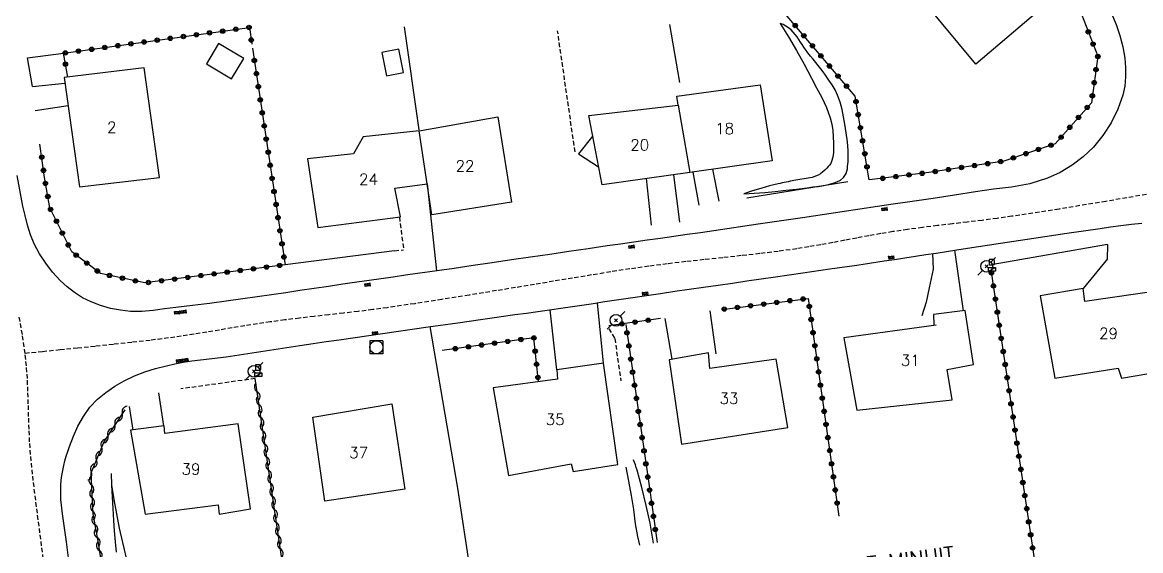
# Model space of a CAD drawing. Header units: millimetres. Extents: x 157000 to 158000, y 155000 to 156000.
# Drawn here: x 157129.3 to 157256, y 155323 to 155382.8 of the extents above; entities that cross this region are included whole.
import ezdxf
from ezdxf.enums import TextEntityAlignment as Align

# ---------------------------------------------------------------- set-up
doc = ezdxf.new("R2010")
doc.units = ezdxf.units.MM
doc.linetypes.add('DASHED', pattern=[0.75, 0.5, -0.25])
doc.layers.get('0').update_dxf_attribs({"linetype": 'CONTINUOUS'})
for name, color, linetype in [('W0001', 6, 'DASHED'), ('W0008', 7, 'CONTINUOUS'), ('W0017', 7, 'CONTINUOUS'), ('W0101', 7, 'CONTINUOUS'), ('W0104', 1, 'CONTINUOUS'), ('W0112', 1, 'DASHED'), ('W0211', 2, 'CONTINUOUS'), ('W0214', 2, 'CONTINUOUS'), ('W0303', 7, 'CONTINUOUS'), ('W0310', 3, 'CONTINUOUS'), ('W0323', 7, 'CONTINUOUS'), ('W0330', 7, 'CONTINUOUS'), ('W0333', 7, 'CONTINUOUS'), ('W0401', 7, 'CONTINUOUS'), ('W0420', 7, 'CONTINUOUS'), ('W0438', 7, 'CONTINUOUS'), ('W0473', 7, 'CONTINUOUS'), ('W0989', 7, 'CONTINUOUS'), ('W0991', 7, 'CONTINUOUS'), ('W1102', 7, 'CONTINUOUS')]:
    doc.layers.add(name, color=color, linetype=linetype)
doc.styles.get("Standard").update_dxf_attribs({"font": 'romans.shx', "width": 0.85})

# ---------------------------------------------------------------- blocks, each defined once
blk = doc.blocks.new('T401')
for p, q in [((-0.3, 0.3), (0, 0.3)), ((-0.3, -0.25), (-0.3, 0.3)), ((-0.3, 0.15), (0, 0.15)), ((-0.3, 0), (0, 0)), ((0, 0.3), (0, -0.25)), ((-0.3, -0.15), (0, -0.15)), ((-0.3, -0.25), (-0.3, -0.3)), ((-0.3, -0.3), (0, -0.3)), ((0, -0.3), (0, -0.25))]:
    blk.add_line(p, q)
blk = doc.blocks.new('T420')
for p, q in [((0.75, 0.75), (-0.75, 0.75)), ((-0.75, 0.75), (-0.75, -0.75)), ((0.75, 0.75), (0.75, -0.75)), ((0.75, -0.75), (-0.75, -0.75))]:
    blk.add_line(p, q)
blk.add_ellipse((0, 0), major_axis=(-0.53, 0.53), ratio=1, start_param=3.926991, end_param=10.210176)
blk = doc.blocks.new('T438')
for p, q in [((-0.4, 0.2), (0.4, 0.2)), ((-0.4, -0.2), (-0.4, 0.2)), ((0.15, 1.1), (-0.3, 1.1)), ((-0.3, 1.1), (-0.3, 0.5)), ((-0.3, 0.5), (0.15, 0.5)), ((0.3, 0.65), (0.3, 0.95)), ((0.4, 0.2), (0.4, -0.2))]:
    blk.add_line(p, q)
at = {"flags": 128}
for points in [[(-0.4, -0.2), (0.4, 0.2)], [(0.4, -0.2), (-0.4, -0.2)]]:
    blk.add_lwpolyline(points, dxfattribs=at)
for centre, major_axis, start_param, end_param in [((0.15, 0.95), (0.106, -0.106), 0.785398, 2.356194), ((0.15, 0.65), (0.106, 0.106), 3.926991, 5.497787)]:
    blk.add_ellipse(centre, major_axis=major_axis, ratio=1, start_param=start_param, end_param=end_param)
blk = doc.blocks.new('T473')
for p, q in [((-0.166667, 0.166667), (0.166667, -0.166667)), ((-0.166667, -0.166667), (0.166667, 0.166667)), ((0.500001, 0.500001), (1.000002, 1.000002)), ((-1.000002, -1.000002), (-0.500001, -0.500001))]:
    blk.add_line(p, q)
blk.add_ellipse((0, 0), major_axis=(0.471405, 0.471405), ratio=1, start_param=5.4977871438, end_param=11.780972451)
blk = doc.blocks.new('t310o')
at = {"color": 0, "linetype": 'Continuous'}
for centre, start, end in [((-0.5, 0.38), 216.8699, 323.1304), ((0.5, -0.37), 36.8699, 143.1303)]:
    blk.add_arc(centre, 0.625, start, end, dxfattribs=at)
blk = doc.blocks.new('t323o')
at = {"color": 0, "linetype": 'Continuous'}
for radius in [0.25, 0.15]:
    blk.add_circle((0, 0), radius, dxfattribs=at)

msp = doc.modelspace()

# ---------------------------------------------------------------- linework, layer by layer
at = {"layer": 'W0001'}
for points in [[(157257.42, 155363.45), (157252.1, 155362.54), (157246.78, 155361.67), (157241.45, 155360.85), (157239.76, 155360.61), (157238.07, 155360.39), (157236.38, 155360.19), (157234.69, 155359.99), (157233, 155359.79), (157231.31, 155359.58), (157229.62, 155359.35), (157227.94, 155359.11), (157226.58, 155358.89), (157225.21, 155358.65), (157223.85, 155358.39), (157222.5, 155358.13), (157221.14, 155357.87), (157219.78, 155357.62), (157218.42, 155357.39), (157217.05, 155357.17), (157214.96, 155356.88), (157212.87, 155356.62), (157210.77, 155356.39), (157208.67, 155356.16), (157206.57, 155355.94), (157204.48, 155355.71), (157202.38, 155355.46), (157200.29, 155355.19), (157198.13, 155354.88), (157195.97, 155354.55), (157193.81, 155354.2), (157191.65, 155353.85), (157189.49, 155353.49), (157187.34, 155353.13), (157185.18, 155352.77), (157183.02, 155352.43), (157179.93, 155351.93), (157176.84, 155351.43), (157173.75, 155350.95), (157170.65, 155350.5), (157168.99, 155350.28), (157167.34, 155350.07), (157165.68, 155349.88), (157164.02, 155349.69), (157162.36, 155349.51), (157160.7, 155349.31), (157159.04, 155349.11), (157157.39, 155348.89), (157155.94, 155348.67), (157154.5, 155348.45), (157153.06, 155348.21), (157151.62, 155347.97), (157150.18, 155347.73), (157148.74, 155347.5), (157147.3, 155347.27), (157145.86, 155347.07), (157143.77, 155346.8), (157141.69, 155346.57), (157139.6, 155346.34), (157137.52, 155346.12), (157135.54, 155345.91), (157133.56, 155345.71), (157131.58, 155345.51), (157129.6, 155345.32)], [(157129.6, 155345.32), (157129.29, 155347.47), (157128.91, 155349.6)], [(157131.66, 155322.05), (157131.28, 155325), (157130.89, 155327.96), (157130.52, 155330.91), (157130.22, 155333.87), (157130.11, 155335.3), (157130.05, 155336.73), (157130, 155338.17), (157129.96, 155339.6), (157129.92, 155341.03), (157129.85, 155342.46), (157129.75, 155343.9), (157129.6, 155345.32)]]:
    msp.add_lwpolyline(points, dxfattribs=at)
at = {"layer": 'W0008'}
for points in [[(157252.72, 155383.8), (157253.26, 155382.58), (157253.69, 155381.33), (157254.02, 155380.05), (157254.24, 155378.74), (157254.33, 155377.7), (157254.33, 155376.65), (157254.23, 155375.6), (157254, 155374.57), (157253.43, 155372.97), (157252.68, 155371.44), (157251.75, 155370.01), (157250.67, 155368.69), (157249.53, 155367.59), (157248.26, 155366.63), (157246.9, 155365.82), (157245.47, 155365.15), (157243.48, 155364.51), (157241.41, 155364.15), (157239.35, 155363.91), (157237.31, 155363.62), (157234.92, 155363.24), (157232.52, 155362.88), (157230.13, 155362.53), (157227.73, 155362.17), (157222.71, 155361.42), (157217.7, 155360.68), (157212.68, 155359.94), (157207.66, 155359.2), (157206.15, 155358.99), (157204.64, 155358.77), (157203.13, 155358.56), (157201.62, 155358.34), (157200.1, 155358.13), (157198.59, 155357.92), (157197.08, 155357.7), (157195.57, 155357.49), (157193.4, 155357.17), (157191.23, 155356.86), (157189.06, 155356.54), (157186.89, 155356.22), (157184.72, 155355.9), (157182.55, 155355.58), (157180.38, 155355.27), (157178.21, 155354.95), (157176.83, 155354.75), (157175.46, 155354.56), (157174.08, 155354.36), (157172.71, 155354.17), (157171.33, 155353.97), (157169.96, 155353.77), (157168.58, 155353.58), (157167.21, 155353.38), (157165.59, 155353.15), (157163.97, 155352.91), (157162.36, 155352.67), (157160.74, 155352.43), (157159.13, 155352.19), (157157.51, 155351.96), (157155.89, 155351.73), (157154.28, 155351.5), (157152.38, 155351.24), (157150.48, 155350.98), (157148.57, 155350.74), (157146.67, 155350.52), (157145.4, 155350.36), (157144.13, 155350.19), (157142.84, 155350.07), (157141.55, 155350.08), (157140.4, 155350.21), (157139.26, 155350.42), (157138.15, 155350.73), (157137.07, 155351.15), (157136.11, 155351.63), (157135.21, 155352.21), (157134.37, 155352.86), (157133.58, 155353.58), (157132.71, 155354.52), (157131.93, 155355.53), (157131.24, 155356.6), (157130.63, 155357.73), (157130.19, 155358.76), (157129.86, 155359.83), (157129.59, 155360.92), (157129.34, 155362), (157128.69, 155365.48)], [(157134.56, 155321.85), (157134.29, 155323.98), (157134.07, 155325.56), (157133.83, 155327.16), (157133.66, 155328.77), (157133.65, 155330.39), (157133.7, 155330.95), (157133.77, 155331.5), (157133.86, 155332.06), (157133.97, 155332.61), (157134.11, 155333.15), (157134.26, 155333.69), (157134.43, 155334.23), (157134.61, 155334.76), (157135.07, 155335.93), (157135.58, 155337.08), (157136.2, 155338.19), (157136.95, 155339.22), (157137.81, 155340.12), (157138.76, 155340.91), (157139.78, 155341.61), (157140.84, 155342.23), (157141.99, 155342.78), (157143.18, 155343.23), (157144.39, 155343.61), (157145.61, 155343.93), (157146.57, 155344.15), (157147.53, 155344.33), (157148.5, 155344.47), (157149.47, 155344.6), (157150.44, 155344.71), (157151.41, 155344.83), (157152.39, 155344.95), (157153.35, 155345.08), (157154.83, 155345.3), (157156.31, 155345.53), (157157.79, 155345.75), (157159.27, 155345.98), (157160.75, 155346.2), (157162.23, 155346.43), (157163.72, 155346.65), (157165.2, 155346.87), (157168.55, 155347.36), (157171.91, 155347.84), (157175.27, 155348.32), (157178.64, 155348.8), (157179.93, 155348.99), (157181.23, 155349.17), (157182.53, 155349.35), (157183.83, 155349.53), (157185.12, 155349.71), (157186.42, 155349.89), (157187.72, 155350.07), (157189.02, 155350.25), (157190.59, 155350.48), (157192.17, 155350.71), (157193.74, 155350.95), (157195.31, 155351.18), (157196.89, 155351.42), (157198.46, 155351.65), (157200.04, 155351.89), (157201.61, 155352.12), (157203.24, 155352.36), (157204.87, 155352.59), (157206.5, 155352.83), (157208.13, 155353.06), (157209.76, 155353.29), (157211.39, 155353.53), (157213.02, 155353.76), (157214.65, 155354), (157217.73, 155354.44), (157220.81, 155354.89), (157223.88, 155355.33), (157226.96, 155355.79), (157228.14, 155355.96), (157229.32, 155356.14), (157230.5, 155356.32), (157231.67, 155356.51), (157232.85, 155356.69), (157234.03, 155356.87), (157235.21, 155357.05), (157236.39, 155357.23), (157240.15, 155357.8), (157243.91, 155358.37), (157247.68, 155358.94), (157251.45, 155359.48), (157252.62, 155359.64), (157253.8, 155359.79), (157254.98, 155359.94), (157256.16, 155360.08)]]:
    msp.add_lwpolyline(points, dxfattribs=at)
at = {"layer": 'W0017'}
for points in [[(157130.44, 155375.53), (157134.1, 155375.93)], [(157130.73, 155372.84), (157134.47, 155373.38)], [(157205.29, 155365.86), (157205.97, 155362.11)], [(157207.49, 155366.17), (157208.21, 155362.56)], [(157175.16, 155364.53), (157176.23, 155354.67)], [(157200.59, 155359.85), (157200.03, 155365.12)], [(157203.79, 155360.2), (157203.11, 155365.55)], [(157234.93, 155357.01), (157235.9, 155350.15)], [(157252.26, 155357.67), (157252.22, 155356.01)], [(157232.44, 155356.62), (157232.53, 155354.85), (157232.06, 155352.74), (157231.73, 155351.14), (157231.25, 155349.59)], [(157252.27, 155356.03), (157249.52, 155352.66)], [(157195.16, 155344.2), (157194.46, 155351.05)], [(157189.87, 155343.46), (157189.12, 155350.27)], [(157202.12, 155349.29), (157202.9, 155344.65)], [(157207.22, 155350.14), (157207.87, 155345.26)], [(157144.73, 155340.84), (157145.3, 155337.12)], [(157141.41, 155339.32), (157141.8, 155336.64)]]:
    msp.add_lwpolyline(points, dxfattribs=at)
at = {"layer": 'W0101'}
for points in [[(157236.46, 155393.41), (157244.39, 155384.05), (157237.36, 155378.09), (157229.57, 155387.47)], [(157134.02, 155376.55), (157135.77, 155364.18), (157144.82, 155365.26), (157143.09, 155377.68)], [(157183.18, 155372.11), (157184.72, 155362.46), (157175.69, 155361), (157174.25, 155370.51)], [(157249.52, 155352.66), (157244.64, 155351.83), (157246.32, 155342.51), (157253.5, 155343.63), (157253.85, 155342.5), (157260.04, 155343.59), (157258.57, 155352.5), (157249.72, 155351.2)], [(157232.85, 155348.53), (157222.38, 155347.1), (157223.85, 155338.89), (157234.67, 155340.05), (157234.1, 155343.51), (157237.1, 155344.07), (157236.15, 155350.19), (157232.54, 155349.71), (157232.61, 155348.55)], [(157189.94, 155342.39), (157182.64, 155341.44), (157184.37, 155331.48), (157191.49, 155332.8), (157191.71, 155331.93), (157196.79, 155332.74), (157195.17, 155344.21), (157189.87, 155343.46)], [(157214.74, 155344.68), (157207.2, 155343.6), (157207.06, 155345.4), (157202.6, 155344.6), (157204.01, 155335.04), (157216.05, 155336.93)], [(157171.17, 155339.62), (157172.63, 155329.95), (157163.58, 155328.57), (157162.22, 155338.09)], [(157153.76, 155337.34), (157145.42, 155336.24), (157145.36, 155337.12), (157141.54, 155336.61), (157143.19, 155327.1), (157151.48, 155328.16), (157151.59, 155327.1), (157155.16, 155327.7)]]:
    msp.add_lwpolyline(points, close=True, dxfattribs=at)
for points in [[(157203.6, 155373.45), (157203.47, 155374.47), (157212.9, 155375.75), (157214.28, 155367.13)], [(157204.94, 155365.81), (157194.99, 155364.41), (157193.49, 155372.26), (157203.6, 155373.45)], [(157174.25, 155370.51), (157167.93, 155369.84), (157166.8, 155367.93), (157161.61, 155367.36), (157162.76, 155359.57), (157172.16, 155360.78), (157171.52, 155364.02), (157175.16, 155364.53)], [(157214.28, 155367.13), (157204.94, 155365.81)]]:
    msp.add_lwpolyline(points, dxfattribs=at)
at = {"layer": 'W0104'}
for points in [[(157150.15, 155378.13), (157152.99, 155376.42), (157154.37, 155378.72), (157151.53, 155380.43)], [(157172.47, 155377.12), (157171.94, 155379.77), (157170.03, 155379.39), (157170.56, 155376.74)]]:
    msp.add_lwpolyline(points, close=True, dxfattribs=at)
msp.add_lwpolyline([(157193.93, 155369.95), (157192.31, 155367.91), (157194.6, 155366.44)], dxfattribs=at)
at = {"layer": 'W0112'}
for points in [[(157191.93, 155368.14), (157189.95, 155381.84)], [(157172.02, 155360.76), (157172.5, 155357.04)], [(157171.47, 155356.95), (157172.5, 155357.04)], [(157195.74, 155348.12), (157196.43, 155347), (157197.12, 155342.22)], [(157155.69, 155342.47), (157147.24, 155341.3)]]:
    msp.add_lwpolyline(points, dxfattribs=at)
at = {"layer": 'W0211'}
for points in [[(157211.07, 155363.41), (157211.65, 155363.43), (157212.24, 155363.46), (157212.83, 155363.5), (157213.42, 155363.55), (157214.62, 155363.66), (157215.83, 155363.79), (157217.03, 155363.93), (157218.23, 155364.09), (157218.86, 155364.17), (157219.5, 155364.24), (157220.13, 155364.34), (157220.76, 155364.49), (157221.17, 155364.61), (157221.59, 155364.74), (157222.01, 155364.94), (157222.35, 155365.24), (157222.51, 155365.46), (157222.64, 155365.71), (157222.73, 155365.97), (157222.79, 155366.24), (157222.82, 155366.5), (157222.85, 155366.76), (157222.87, 155367.02), (157222.89, 155367.28), (157222.9, 155368.29), (157222.81, 155369.29), (157222.66, 155370.29), (157222.49, 155371.27), (157222.35, 155372.11), (157222.19, 155372.94), (157221.98, 155373.77), (157221.69, 155374.58), (157221.41, 155375.17), (157221.07, 155375.73), (157220.7, 155376.28), (157220.32, 155376.82), (157220.05, 155377.19), (157219.78, 155377.56), (157219.49, 155377.92), (157219.2, 155378.28), (157218.91, 155378.64), (157218.62, 155378.99), (157218.33, 155379.35), (157218.05, 155379.72), (157217.85, 155380), (157217.66, 155380.29), (157217.47, 155380.58), (157217.29, 155380.87), (157217.09, 155381.16), (157216.88, 155381.44), (157216.66, 155381.71), (157216.41, 155381.96), (157216.13, 155382.18), (157215.83, 155382.38), (157215.52, 155382.55), (157215.18, 155382.68)], [(157200.82, 155323.84), (157200.8, 155324.05), (157200.44, 155326.09), (157200, 155328.11), (157199.5, 155330.12), (157198.95, 155332.11), (157198.86, 155332.4), (157198.77, 155332.69), (157198.66, 155332.97), (157198.55, 155333.25)], [(157139.35, 155331.73), (157139.4, 155330.4), (157139.45, 155329.07), (157139.53, 155327.74), (157139.62, 155326.41), (157139.7, 155325.21), (157139.79, 155324), (157139.91, 155322.8)]]:
    msp.add_lwpolyline(points, dxfattribs=at)
at = {"layer": 'W0214'}
for points in [[(157215.18, 155382.68), (157216.11, 155381.16), (157217.01, 155379.62), (157217.89, 155378.06), (157218.73, 155376.49), (157219.31, 155375.4), (157219.9, 155374.31), (157220.44, 155373.18), (157220.86, 155372.01), (157221.03, 155371.3), (157221.13, 155370.58), (157221.19, 155369.85), (157221.21, 155369.12), (157221.22, 155368.61), (157221.21, 155368.08), (157221.15, 155367.55), (157221, 155367.04), (157220.9, 155366.83), (157220.76, 155366.64), (157220.61, 155366.47), (157220.45, 155366.31), (157220.23, 155366.08), (157220, 155365.87), (157219.75, 155365.67), (157219.47, 155365.51), (157218.81, 155365.26), (157218.12, 155365.12), (157217.42, 155365.02), (157216.74, 155364.9), (157216.52, 155364.85), (157216.3, 155364.81), (157216.07, 155364.76), (157215.85, 155364.72), (157215.62, 155364.68), (157215.4, 155364.63), (157215.17, 155364.58), (157214.95, 155364.53), (157213.97, 155364.28), (157213, 155364.01), (157212.03, 155363.72), (157211.07, 155363.41)], [(157197.68, 155332.45), (157198, 155330.85), (157198.28, 155329.24), (157198.54, 155327.63), (157198.76, 155326.01), (157199.02, 155324.59), (157199.25, 155323.61)], [(157141.06, 155322.29), (157140.87, 155323.1), (157140.68, 155323.91), (157140.31, 155325.52), (157139.98, 155327.14), (157139.68, 155328.77), (157139.42, 155330.4)]]:
    msp.add_lwpolyline(points, dxfattribs=at)
at = {"layer": 'W0303'}
for points in [[(157202.64, 155382.58), (157203.77, 155375.99)], [(157222.84, 155364.75), (157211.38, 155362.89)]]:
    msp.add_lwpolyline(points, dxfattribs=at)
at = {"layer": 'W0310'}
for points in [[(157143.2, 155316.31), (157143.97, 155312.43), (157139.29, 155311.84), (157140.1, 155307.27), (157160.5, 155309.82), (157155.69, 155342.47)], [(157140.9, 155338.93), (157138.56, 155335.39), (157137.04, 155331.77), (157137.29, 155327.16), (157137.87, 155323.83), (157139.17, 155315.58)]]:
    msp.add_lwpolyline(points, dxfattribs=at)
at = {"layer": 'W0323'}
for points in [[(157223.67, 155374.44), (157214.7, 155385.03), (157224.72, 155393.65), (157229.9, 155387.77)], [(157244.1, 155389.89), (157249.32, 155383.73), (157251.18, 155378.97), (157250.45, 155373.71), (157246.36, 155369.06), (157240.51, 155367.09), (157232.01, 155365.8), (157225.31, 155364.97)], [(157134.45, 155376.61), (157133.93, 155379.32), (157155.02, 155382.24), (157155.3, 155380.35)], [(157155.37, 155379.9), (157159.06, 155355.37), (157143.18, 155353.3), (157138.16, 155354.36), (157134.88, 155356.83), (157132.4, 155361.79), (157131.79, 155365.23), (157131.28, 155369.02)], [(157225.27, 155364.97), (157223.67, 155374.44)], [(157239.1, 155354.57), (157244.23, 155320.32)], [(157208.59, 155350.3), (157218.35, 155351.55), (157221.84, 155326.88)], [(157201.62, 155349.27), (157195.76, 155348.45)], [(157197.67, 155348.61), (157200.24, 155330.86), (157201.23, 155323.9)], [(157187.77, 155342.11), (157187.26, 155347.09), (157176.87, 155345.66)]]:
    msp.add_lwpolyline(points, dxfattribs=at)
at = {"layer": 'W0330'}
for points in [[(157172.56, 155382.32), (157174.23, 155370.64)], [(157252.26, 155357.67), (157239.31, 155355.39)], [(157175.46, 155348.35), (157178.61, 155330.06), (157180, 155320.83)]]:
    msp.add_lwpolyline(points, dxfattribs=at)
at = {"layer": 'W0333'}
for points in [[(157130.44, 155375.53), (157129.85, 155378.81), (157133.93, 155379.32)], [(157171.47, 155356.95), (157159.06, 155355.37)]]:
    msp.add_lwpolyline(points, dxfattribs=at)
at = {"layer": 'W1102'}
for points in [[(157203.6, 155373.45), (157204.94, 155365.81)], [(157175.16, 155364.53), (157174.25, 155370.51)]]:
    msp.add_lwpolyline(points, dxfattribs=at)

# ---------------------------------------------------------------- block references
at = {"layer": 'W0310'}
for p, rotation in [((157155.91, 155340.99), 98.38326656256159), ((157156.13, 155339.5), 98.38326656256159), ((157140.61, 155338.5), 236.5718114579531), ((157139.78, 155337.25), 236.5718114579531), ((157156.35, 155338.02), 98.38326656256159), ((157138.96, 155336), 236.5718114579531), ((157156.56, 155336.53), 98.38326656256159), ((157138.26, 155334.68), 247.1868915921496), ((157156.78, 155335.05), 98.38326656256159), ((157137.68, 155333.29), 247.1868915921496), ((157157, 155333.57), 98.38326656256159), ((157137.09, 155331.91), 247.1868915921496), ((157157.22, 155332.08), 98.38326656256159), ((157157.44, 155330.6), 98.38326656256159), ((157137.11, 155330.42), 273.1763905844559), ((157137.19, 155328.93), 273.1763905844559), ((157157.66, 155329.11), 98.38326656256159), ((157137.28, 155327.43), 273.1763905844559), ((157157.88, 155327.63), 98.38326656256159), ((157137.5, 155325.95), 279.8890621639398), ((157158.09, 155326.15), 98.38326656256159), ((157137.76, 155324.47), 279.8890621639398), ((157158.31, 155324.66), 98.38326656256159), ((157138, 155322.99), 278.9276854008882), ((157158.53, 155323.18), 98.38326656256159)]:
    msp.add_blockref('t310o', p, dxfattribs=dict(at, rotation=rotation))
at = {"layer": 'W0323'}
for p, rotation in [((157153.48, 155382.03), 7.903683124296218), ((157154.97, 155382.24), 7.903683124296218), ((157216.89, 155382.45), 130.268820778356), ((157144.57, 155380.79), 7.903683124296218), ((157146.05, 155381), 7.903683124296218), ((157147.54, 155381.21), 7.903683124296218), ((157149.02, 155381.41), 7.903683124296218), ((157150.51, 155381.62), 7.903683124296218), ((157151.99, 155381.82), 7.903683124296218), ((157155.23, 155380.81), 278.554432675881), ((157217.86, 155381.3), 130.268820778356), ((157250.1, 155381.74), 291.3647281550179), ((157134.16, 155379.35), 7.903683124296218), ((157135.65, 155379.56), 7.903683124296218), ((157137.14, 155379.76), 7.903683124296218), ((157138.62, 155379.97), 7.903683124296218), ((157140.11, 155380.17), 7.903683124296218), ((157141.59, 155380.38), 7.903683124296218), ((157143.08, 155380.59), 7.903683124296218), ((157218.83, 155380.16), 130.268820778356), ((157250.64, 155380.35), 291.3647281550179), ((157134.17, 155378.08), 101.004672630889), ((157155.58, 155378.49), 278.5544326754961), ((157219.79, 155379.01), 130.268820778356), ((157251.18, 155378.95), 262.0729379800115), ((157155.81, 155377.01), 278.5544326754961), ((157220.76, 155377.87), 130.268820778356), ((157250.97, 155377.46), 262.0729379800115), ((157221.73, 155376.73), 130.268820778356), ((157222.7, 155375.58), 130.268820778356), ((157250.77, 155375.98), 262.0729379800115), ((157156.03, 155375.53), 278.5544326754961), ((157250.56, 155374.49), 262.0729379800115), ((157156.25, 155374.04), 278.5544326754961), ((157223.77, 155373.84), 99.56728097446859), ((157249.98, 155373.18), 228.6897023885388), ((157156.48, 155372.56), 278.5544326754961), ((157224.02, 155372.36), 99.56728097446859), ((157248.99, 155372.05), 228.6897023885388), ((157156.7, 155371.08), 278.5544326754961), ((157224.27, 155370.88), 99.56728097446859), ((157248, 155370.92), 228.6897023885388), ((157156.92, 155369.59), 278.5544326754961), ((157224.52, 155369.4), 99.56728097446859), ((157247.01, 155369.8), 228.6897023885388), ((157157.15, 155368.11), 278.5544326754961), ((157243.03, 155367.94), 198.5816350859014), ((157244.45, 155368.42), 198.5816350859014), ((157245.87, 155368.89), 198.5816350859014), ((157131.48, 155367.54), 97.59860114770676), ((157224.77, 155367.93), 99.56728097446859), ((157238.69, 155366.81), 188.6026594331931), ((157240.17, 155367.04), 188.6026594331931), ((157241.6, 155367.46), 198.5816350859014), ((157131.68, 155366.05), 97.59860114770676), ((157157.37, 155366.63), 278.5544326754961), ((157225.02, 155366.45), 99.56728097446859), ((157229.78, 155365.53), 187.1313331816534), ((157231.27, 155365.71), 187.1313331816534), ((157232.75, 155365.92), 188.6026594331931), ((157234.24, 155366.14), 188.6026594331931), ((157235.72, 155366.37), 188.6026594331931), ((157237.2, 155366.59), 188.6026594331931), ((157131.9, 155364.57), 100.0963976767898), ((157157.59, 155365.14), 278.5544326754961), ((157226.8, 155365.15), 187.1313331816534), ((157228.29, 155365.34), 187.1313331816534), ((157132.17, 155363.09), 100.0963976767898), ((157157.81, 155363.66), 278.5544326754961), ((157132.48, 155361.63), 116.5327432655972), ((157158.04, 155362.18), 278.5544326754961), ((157133.15, 155360.29), 116.5327432655972), ((157158.26, 155360.69), 278.5544326754961), ((157158.48, 155359.21), 278.5544326754961), ((157133.82, 155358.95), 116.5327432655972), ((157134.49, 155357.6), 116.5327432655972), ((157158.71, 155357.73), 278.5544326754961), ((157135.38, 155356.45), 143.130102354156), ((157136.58, 155355.55), 143.130102354156), ((157158.45, 155355.29), 187.4378866720439), ((157158.93, 155356.24), 278.5544326754961), ((157137.78, 155354.65), 143.130102354156), ((157139.16, 155354.15), 168.0463710084103), ((157149.52, 155354.13), 187.4378866720439), ((157151.01, 155354.32), 187.4378866720439), ((157152.5, 155354.52), 187.4378866720439), ((157153.98, 155354.71), 187.4378866720439), ((157155.47, 155354.9), 187.4378866720439), ((157156.96, 155355.1), 187.4378866720439), ((157239.12, 155354.44), 278.515712402967), ((157140.63, 155353.84), 168.0463710084103), ((157142.1, 155353.53), 168.0463710084103), ((157143.57, 155353.35), 187.4378866720439), ((157145.06, 155353.55), 187.4378866720439), ((157146.55, 155353.74), 187.4378866720439), ((157148.03, 155353.93), 187.4378866720439), ((157239.35, 155352.96), 278.515712402967), ((157217.77, 155351.48), 7.294057660037769), ((157239.57, 155351.47), 278.515712402967), ((157208.84, 155350.34), 7.294057660037769), ((157210.33, 155350.53), 7.294057660037769), ((157211.82, 155350.72), 7.294057660037769), ((157213.31, 155350.91), 7.294057660037769), ((157214.79, 155351.1), 7.294057660037769), ((157216.28, 155351.29), 7.294057660037769), ((157218.48, 155350.64), 278.0640010066616), ((157200.22, 155349.07), 187.9960485855977), ((157218.69, 155349.16), 278.0640010066616), ((157239.79, 155349.99), 278.515712402967), ((157197.24, 155348.66), 187.9960485855977), ((157198.73, 155348.87), 187.9960485855977), ((157218.9, 155347.67), 278.0640010066616), ((157240.01, 155348.51), 278.515712402967), ((157182.81, 155346.48), 187.8673149747171), ((157184.3, 155346.68), 187.8673149747171), ((157185.79, 155346.89), 187.8673149747171), ((157187.26, 155347.07), 95.92340147755519), ((157197.81, 155347.65), 278.2154855478709), ((157240.23, 155347.02), 278.515712402967), ((157178.36, 155345.86), 187.8673149747171), ((157179.84, 155346.07), 187.8673149747171), ((157181.33, 155346.27), 187.8673149747171), ((157187.41, 155345.58), 95.92340147755519), ((157198.03, 155346.17), 278.2154855478709), ((157219.11, 155346.19), 278.0640010066616), ((157240.46, 155345.54), 278.515712402967), ((157187.57, 155344.09), 95.92340147755519), ((157198.24, 155344.68), 278.2154855478709), ((157219.32, 155344.7), 278.0640010066616), ((157240.68, 155344.06), 278.515712402967), ((157187.72, 155342.6), 95.92340147755519), ((157198.45, 155343.2), 278.2154855478709), ((157219.53, 155343.22), 278.0640010066616), ((157198.67, 155341.71), 278.2154855478709), ((157219.74, 155341.73), 278.0640010066616), ((157240.9, 155342.57), 278.515712402967), ((157198.88, 155340.23), 278.2154855478709), ((157219.95, 155340.25), 278.0640010066616), ((157241.12, 155341.09), 278.515712402967), ((157241.34, 155339.61), 278.515712402967), ((157199.1, 155338.75), 278.2154855478709), ((157220.16, 155338.76), 278.0640010066616), ((157241.57, 155338.12), 278.515712402967), ((157199.31, 155337.26), 278.2154855478709), ((157220.37, 155337.28), 278.0640010066616), ((157241.79, 155336.64), 278.515712402967), ((157199.53, 155335.78), 278.2154855478709), ((157220.58, 155335.79), 278.0640010066616), ((157242.01, 155335.15), 278.515712402967), ((157199.74, 155334.29), 278.2154855478709), ((157220.79, 155334.31), 278.0640010066616), ((157199.95, 155332.81), 278.2154855478709), ((157221, 155332.82), 278.0640010066616), ((157242.23, 155333.67), 278.515712402967), ((157200.17, 155331.32), 278.2154855478709), ((157221.21, 155331.34), 278.0640010066616), ((157242.46, 155332.19), 278.515712402967), ((157242.68, 155330.7), 278.515712402967), ((157200.38, 155329.84), 278.1493047065901), ((157221.42, 155329.85), 278.0640010066616), ((157242.9, 155329.22), 278.515712402967), ((157200.59, 155328.35), 278.1493047065901), ((157221.63, 155328.37), 278.0640010066616), ((157243.12, 155327.74), 278.515712402967), ((157200.81, 155326.87), 278.1493047065901), ((157243.34, 155326.25), 278.515712402967), ((157201.02, 155325.38), 278.1493047065901), ((157243.57, 155324.77), 278.515712402967), ((157243.79, 155323.29), 278.515712402967)]:
    msp.add_blockref('t323o', p, dxfattribs=dict(at, rotation=rotation))
at = {"layer": 'W0401'}
for p, rotation in [((157227, 155361.8), 98.50710921103226), ((157198.32, 155357.55), 98.06311959422477), ((157227.77, 155356.04), 278.5552533932589), ((157168.4, 155353.23), 98.16458888453441), ((157199.87, 155351.96), 278.4051941371937), ((157146.83, 155350.09), 96.18077410048262), ((157147.54, 155350.19), 96.50089140650276), ((157169.26, 155347.47), 278.2479153711758), ((157147.05, 155344.33), 280.4233237916357), ((157147.77, 155344.42), 279.0178621057438)]:
    msp.add_blockref('T401', p, dxfattribs=dict(at, rotation=rotation))
at = {"layer": 'W0420'}
msp.add_blockref('T420', (157169.41, 155346.01), dxfattribs=at)
at = {"layer": 'W0438'}
for p in [(157239.18, 155354.84), (157156.02, 155342.92)]:
    msp.add_blockref('T438', p, dxfattribs=at)
at = {"layer": 'W0473'}
for p in [(157238.57, 155355.17), (157196.57, 155349.07), (157155.55, 155343.3)]:
    msp.add_blockref('T473', p, dxfattribs=at)

# ---------------------------------------------------------------- texts
at = {"layer": 'W0989'}
msp.add_text('AVENUE PIERRE MINUIT', height=1.75, rotation=6.9057, dxfattribs=at).set_placement((157208.28, 155318.49))
at = {"layer": 'W0991'}
for s, p in [('2', (157139.42, 155370.93)), ('18', (157208.88, 155370.78)), ('20', (157199.26, 155368.93)), ('22', (157179.46, 155366.55)), ('24', (157168.52, 155365.04)), ('29', (157252.39, 155347.58)), ('31', (157229.93, 155344.54)), ('33', (157209.37, 155340.22)), ('35', (157189.67, 155337.84)), ('37', (157167.4, 155334.09)), ('39', (157148.4, 155332.22))]:
    msp.add_text(s, height=1.25, dxfattribs=at).set_placement(p, align=Align.MIDDLE_CENTER)

doc.saveas('drawing.dxf')
